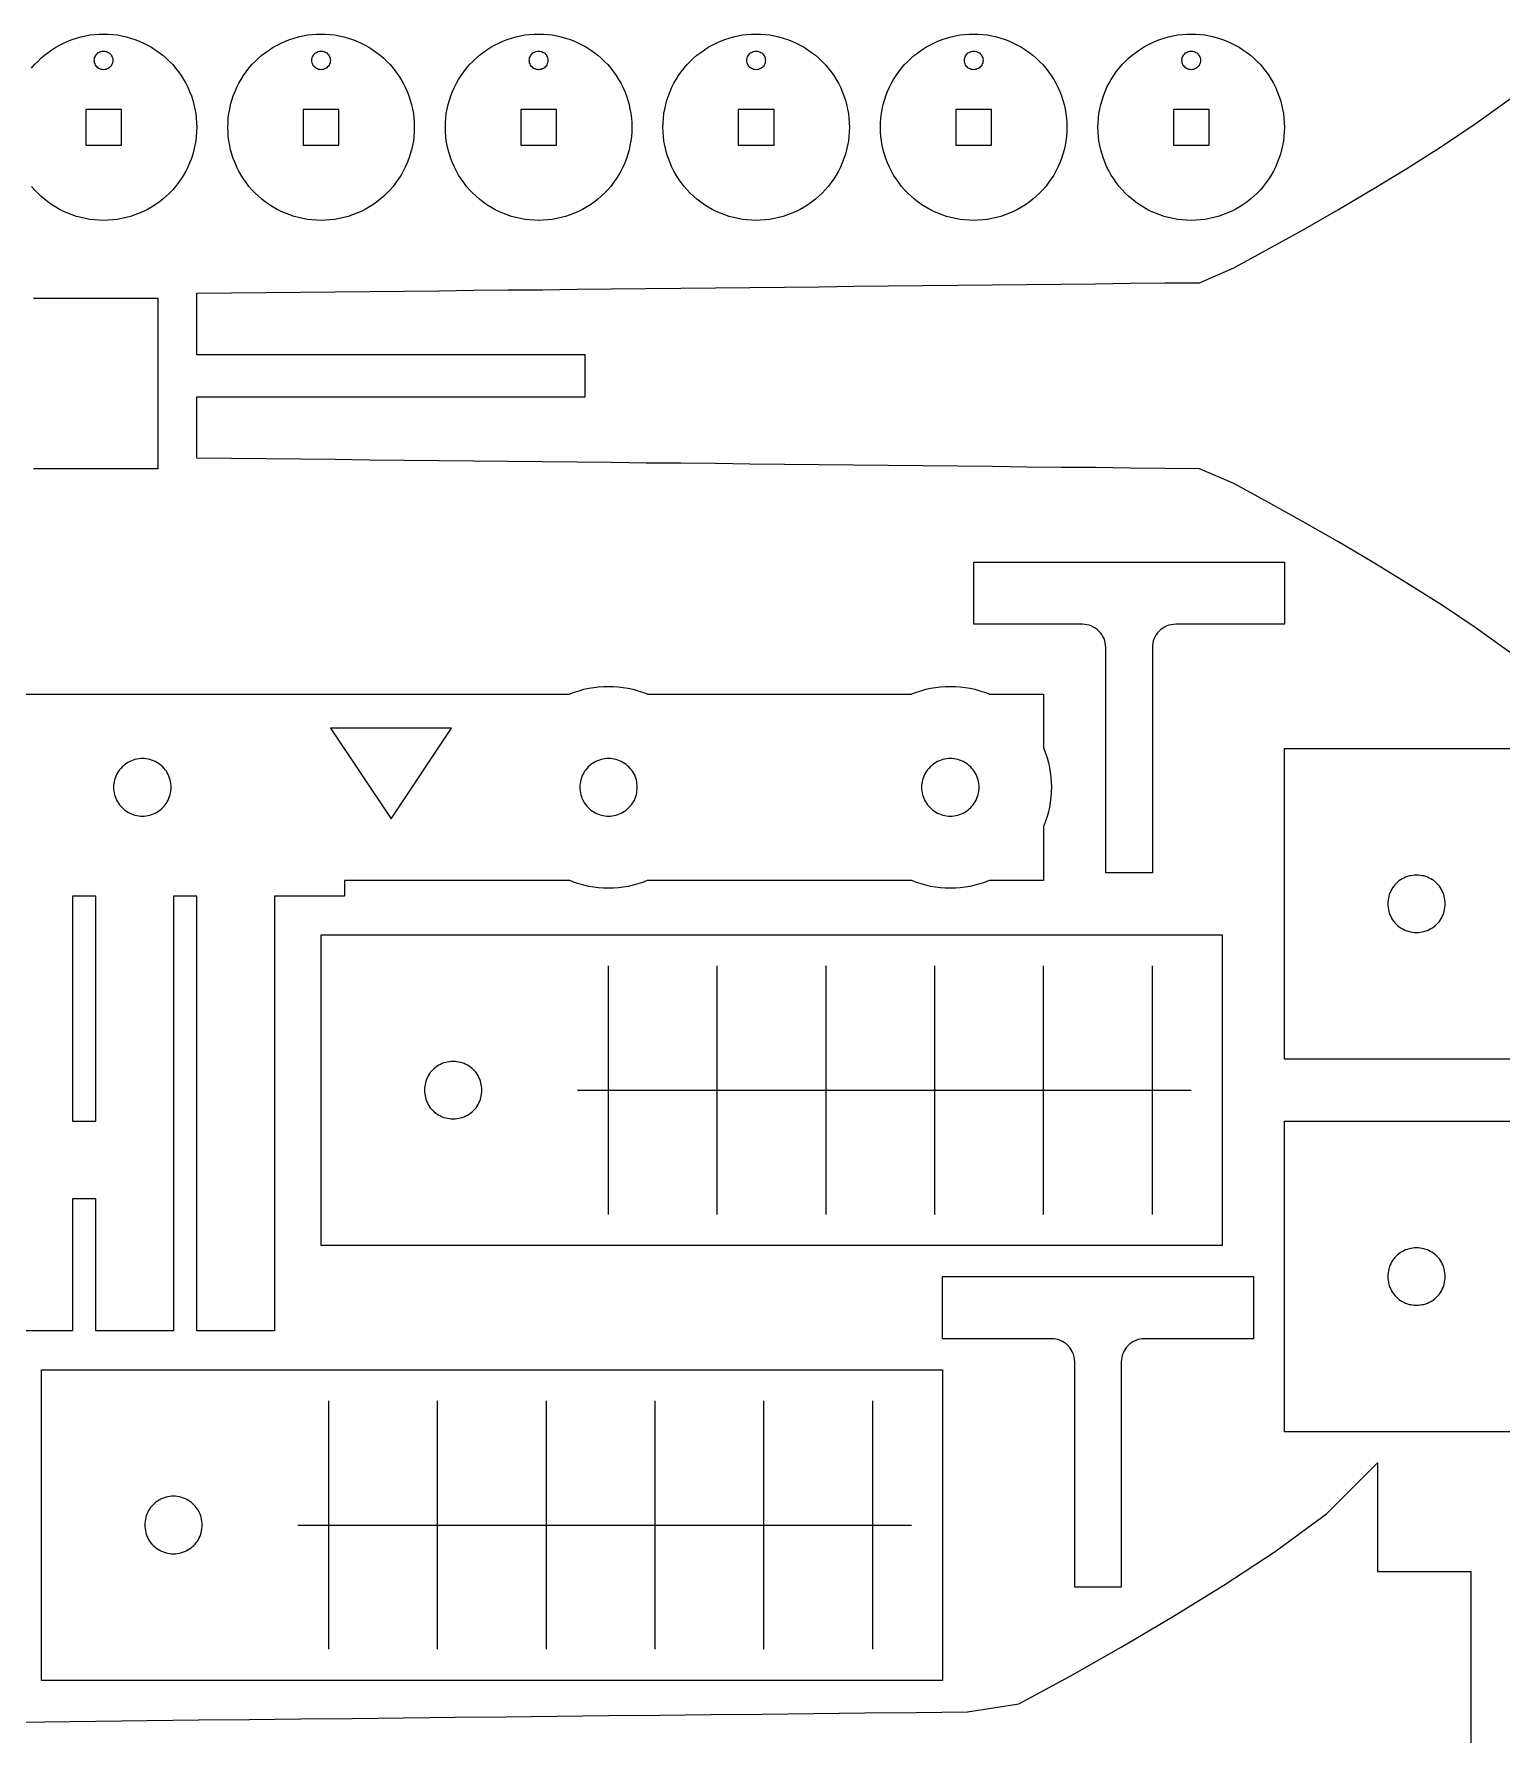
# Model space of a CAD drawing. Header units: millimetres. Extents: x 5 to 513, y 5 to 395.
# Drawn here: x 256.5 to 351, y 285.5 to 395 of the extents above; entities that cross this region are included whole.
import ezdxf

# ---------------------------------------------------------------- set-up
doc = ezdxf.new("R2010")
doc.units = ezdxf.units.MM
doc.layers.add('CUT', color=1, linetype='Continuous')
doc.layers.add('ENGRAVE', color=5, linetype='Continuous')

msp = doc.modelspace()

# ---------------------------------------------------------------- linework, layer by layer
at = {"layer": 'CUT'}
for points in [[(256.36, 392.81), (256.55, 393.03), (256.76, 393.24), (256.97, 393.45), (257.19, 393.64), (257.43, 393.82), (257.67, 393.99), (257.92, 394.15), (258.17, 394.29), (258.43, 394.42), (258.7, 394.54), (258.98, 394.65), (259.26, 394.74), (259.54, 394.82), (259.83, 394.88), (260.12, 394.94), (260.41, 394.97), (260.71, 394.99), (261, 395), (261.29, 394.99), (261.59, 394.97), (261.88, 394.94), (262.17, 394.88), (262.46, 394.82), (262.74, 394.74), (263.02, 394.65), (263.3, 394.54), (263.57, 394.42), (263.83, 394.29), (264.08, 394.15), (264.33, 393.99), (264.57, 393.82), (264.81, 393.64), (265.03, 393.45), (265.24, 393.24), (265.45, 393.03), (265.64, 392.81), (265.82, 392.57), (265.99, 392.33), (266.15, 392.08), (266.29, 391.83), (266.42, 391.57), (266.54, 391.3), (266.65, 391.02), (266.74, 390.74), (266.82, 390.46), (266.88, 390.17), (266.94, 389.88), (266.97, 389.59), (266.99, 389.29), (267, 389), (266.99, 388.71), (266.97, 388.41), (266.94, 388.12), (266.88, 387.83), (266.82, 387.54), (266.74, 387.26), (266.65, 386.98), (266.54, 386.7), (266.42, 386.43), (266.29, 386.17), (266.15, 385.92), (265.99, 385.67), (265.82, 385.43), (265.64, 385.19), (265.45, 384.97), (265.24, 384.76), (265.03, 384.55), (264.81, 384.36), (264.57, 384.18), (264.33, 384.01), (264.08, 383.85), (263.83, 383.71), (263.57, 383.58), (263.3, 383.46), (263.02, 383.35), (262.74, 383.26), (262.46, 383.18), (262.17, 383.12), (261.88, 383.06), (261.59, 383.03), (261.29, 383.01), (261, 383), (260.71, 383.01), (260.41, 383.03), (260.12, 383.06), (259.83, 383.12), (259.54, 383.18), (259.26, 383.26), (258.98, 383.35), (258.7, 383.46), (258.43, 383.58), (258.17, 383.71), (257.92, 383.85), (257.67, 384.01), (257.43, 384.18), (257.19, 384.36), (256.97, 384.55), (256.76, 384.76), (256.55, 384.97), (256.36, 385.19)], [(351.55, 355.16), (349.33, 356.75), (347.1, 358.24), (344.88, 359.65), (342.65, 361.01), (340.43, 362.32), (338.2, 363.6), (335.98, 364.84), (333.75, 366.06), (331.53, 367.01), (329.3, 367.03), (327.08, 367.05), (324.85, 367.08), (322.62, 367.1), (320.4, 367.12), (318.18, 367.15), (315.95, 367.17), (313.73, 367.19), (311.5, 367.22), (309.28, 367.24), (307.05, 367.27), (304.83, 367.29), (302.6, 367.31), (300.38, 367.34), (298.15, 367.36), (295.93, 367.38), (293.7, 367.41), (291.48, 367.43), (289.25, 367.46), (287.03, 367.48), (284.8, 367.5), (282.57, 367.53), (280.35, 367.55), (278.12, 367.57), (275.9, 367.6), (273.68, 367.62), (271.45, 367.65), (269.23, 367.67), (267, 367.69), (267, 371.65), (292, 371.65), (292, 374.35), (267, 374.35), (267, 378.31), (269.23, 378.33), (271.45, 378.35), (273.68, 378.38), (275.9, 378.4), (278.12, 378.43), (280.35, 378.45), (282.57, 378.47), (284.8, 378.5), (287.03, 378.52), (289.25, 378.54), (291.48, 378.57), (293.7, 378.59), (295.93, 378.62), (298.15, 378.64), (300.38, 378.66), (302.6, 378.69), (304.83, 378.71), (307.05, 378.73), (309.28, 378.76), (311.5, 378.78), (313.73, 378.81), (315.95, 378.83), (318.18, 378.85), (320.4, 378.88), (322.62, 378.9), (324.85, 378.92), (327.08, 378.95), (329.3, 378.97), (331.53, 378.99), (333.75, 379.94), (335.98, 381.16), (338.2, 382.4), (340.43, 383.68), (342.65, 384.99), (344.88, 386.35), (347.1, 387.76), (349.33, 389.25), (351.55, 390.84)], [(256.5, 378), (264.5, 378), (264.5, 367), (256.5, 367)], [(247.7, 352.5), (291, 352.5), (291.01, 352.51), (291.31, 352.62), (291.61, 352.72), (291.92, 352.81), (292.23, 352.88), (292.55, 352.93), (292.86, 352.97), (293.18, 352.99), (293.5, 353), (293.82, 352.99), (294.14, 352.97), (294.45, 352.93), (294.77, 352.88), (295.08, 352.81), (295.39, 352.72), (295.69, 352.62), (295.99, 352.51), (296, 352.5), (313, 352.5), (313.01, 352.51), (313.31, 352.62), (313.61, 352.72), (313.92, 352.81), (314.23, 352.88), (314.55, 352.93), (314.86, 352.97), (315.18, 352.99), (315.5, 353), (315.82, 352.99), (316.14, 352.97), (316.45, 352.93), (316.77, 352.88), (317.08, 352.81), (317.39, 352.72), (317.69, 352.62), (317.99, 352.51), (318, 352.5), (321.5, 352.5), (321.5, 349), (321.51, 348.99), (321.62, 348.69), (321.72, 348.39), (321.81, 348.08), (321.88, 347.77), (321.93, 347.45), (321.97, 347.14), (321.99, 346.82), (322, 346.5), (321.99, 346.18), (321.97, 345.86), (321.93, 345.55), (321.88, 345.23), (321.81, 344.92), (321.72, 344.61), (321.62, 344.31), (321.51, 344.01), (321.5, 344), (321.5, 340.5), (318, 340.5), (317.99, 340.49), (317.69, 340.38), (317.39, 340.28), (317.08, 340.19), (316.77, 340.12), (316.45, 340.07), (316.14, 340.03), (315.82, 340.01), (315.5, 340), (315.18, 340.01), (314.86, 340.03), (314.55, 340.07), (314.23, 340.12), (313.92, 340.19), (313.61, 340.28), (313.31, 340.38), (313.01, 340.49), (313, 340.5), (296, 340.5), (295.99, 340.49), (295.69, 340.38), (295.39, 340.28), (295.08, 340.19), (294.77, 340.12), (294.45, 340.07), (294.14, 340.03), (293.82, 340.01), (293.5, 340), (293.18, 340.01), (292.86, 340.03), (292.55, 340.07), (292.23, 340.12), (291.92, 340.19), (291.61, 340.28), (291.31, 340.38), (291.01, 340.49), (291, 340.5), (276.5, 340.5), (276.5, 339.5), (272, 339.5), (272, 311.5), (267, 311.5), (267, 339.5), (265.5, 339.5), (265.5, 311.5), (260.5, 311.5), (260.5, 320), (259, 320), (259, 311.5), (255.5, 311.5)], [(253.9, 286.31), (257.2, 286.34), (260.5, 286.38), (263.8, 286.41), (267.1, 286.45), (270.4, 286.48), (273.7, 286.52), (277, 286.55), (280.3, 286.59), (283.6, 286.62), (286.9, 286.66), (290.2, 286.69), (293.5, 286.73), (296.8, 286.76), (300.1, 286.8), (303.4, 286.83), (306.7, 286.87), (310, 286.9), (313.3, 286.94), (316.6, 286.97), (319.9, 287.48), (323.2, 289.28), (326.5, 291.14), (329.8, 293.08), (333.1, 295.12), (336.4, 297.3), (339.7, 299.73), (343, 303), (343, 296), (349, 296), (349, 282.35)]]:
    msp.add_lwpolyline(points, dxfattribs=at)
for points in [[(280.99, 388.71), (280.97, 388.41), (280.94, 388.12), (280.88, 387.83), (280.82, 387.54), (280.74, 387.26), (280.65, 386.98), (280.54, 386.7), (280.42, 386.43), (280.29, 386.17), (280.15, 385.92), (279.99, 385.67), (279.82, 385.43), (279.64, 385.19), (279.45, 384.97), (279.24, 384.76), (279.03, 384.55), (278.81, 384.36), (278.57, 384.18), (278.33, 384.01), (278.08, 383.85), (277.83, 383.71), (277.57, 383.58), (277.3, 383.46), (277.02, 383.35), (276.74, 383.26), (276.46, 383.18), (276.17, 383.12), (275.88, 383.06), (275.59, 383.03), (275.29, 383.01), (275, 383), (274.71, 383.01), (274.41, 383.03), (274.12, 383.06), (273.83, 383.12), (273.54, 383.18), (273.26, 383.26), (272.98, 383.35), (272.7, 383.46), (272.43, 383.58), (272.17, 383.71), (271.92, 383.85), (271.67, 384.01), (271.43, 384.18), (271.19, 384.36), (270.97, 384.55), (270.76, 384.76), (270.55, 384.97), (270.36, 385.19), (270.18, 385.43), (270.01, 385.67), (269.85, 385.92), (269.71, 386.17), (269.58, 386.43), (269.46, 386.7), (269.35, 386.98), (269.26, 387.26), (269.18, 387.54), (269.12, 387.83), (269.06, 388.12), (269.03, 388.41), (269.01, 388.71), (269, 389), (269.01, 389.29), (269.03, 389.59), (269.06, 389.88), (269.12, 390.17), (269.18, 390.46), (269.26, 390.74), (269.35, 391.02), (269.46, 391.3), (269.58, 391.57), (269.71, 391.83), (269.85, 392.08), (270.01, 392.33), (270.18, 392.57), (270.36, 392.81), (270.55, 393.03), (270.76, 393.24), (270.97, 393.45), (271.19, 393.64), (271.43, 393.82), (271.67, 393.99), (271.92, 394.15), (272.17, 394.29), (272.43, 394.42), (272.7, 394.54), (272.98, 394.65), (273.26, 394.74), (273.54, 394.82), (273.83, 394.88), (274.12, 394.94), (274.41, 394.97), (274.71, 394.99), (275, 395), (275.29, 394.99), (275.59, 394.97), (275.88, 394.94), (276.17, 394.88), (276.46, 394.82), (276.74, 394.74), (277.02, 394.65), (277.3, 394.54), (277.57, 394.42), (277.83, 394.29), (278.08, 394.15), (278.33, 393.99), (278.57, 393.82), (278.81, 393.64), (279.03, 393.45), (279.24, 393.24), (279.45, 393.03), (279.64, 392.81), (279.82, 392.57), (279.99, 392.33), (280.15, 392.08), (280.29, 391.83), (280.42, 391.57), (280.54, 391.3), (280.65, 391.02), (280.74, 390.74), (280.82, 390.46), (280.88, 390.17), (280.94, 389.88), (280.97, 389.59), (280.99, 389.29), (281, 389)], [(294.99, 388.71), (294.97, 388.41), (294.94, 388.12), (294.88, 387.83), (294.82, 387.54), (294.74, 387.26), (294.65, 386.98), (294.54, 386.7), (294.42, 386.43), (294.29, 386.17), (294.15, 385.92), (293.99, 385.67), (293.82, 385.43), (293.64, 385.19), (293.45, 384.97), (293.24, 384.76), (293.03, 384.55), (292.81, 384.36), (292.57, 384.18), (292.33, 384.01), (292.08, 383.85), (291.83, 383.71), (291.57, 383.58), (291.3, 383.46), (291.02, 383.35), (290.74, 383.26), (290.46, 383.18), (290.17, 383.12), (289.88, 383.06), (289.59, 383.03), (289.29, 383.01), (289, 383), (288.71, 383.01), (288.41, 383.03), (288.12, 383.06), (287.83, 383.12), (287.54, 383.18), (287.26, 383.26), (286.98, 383.35), (286.7, 383.46), (286.43, 383.58), (286.17, 383.71), (285.92, 383.85), (285.67, 384.01), (285.43, 384.18), (285.19, 384.36), (284.97, 384.55), (284.76, 384.76), (284.55, 384.97), (284.36, 385.19), (284.18, 385.43), (284.01, 385.67), (283.85, 385.92), (283.71, 386.17), (283.58, 386.43), (283.46, 386.7), (283.35, 386.98), (283.26, 387.26), (283.18, 387.54), (283.12, 387.83), (283.06, 388.12), (283.03, 388.41), (283.01, 388.71), (283, 389), (283.01, 389.29), (283.03, 389.59), (283.06, 389.88), (283.12, 390.17), (283.18, 390.46), (283.26, 390.74), (283.35, 391.02), (283.46, 391.3), (283.58, 391.57), (283.71, 391.83), (283.85, 392.08), (284.01, 392.33), (284.18, 392.57), (284.36, 392.81), (284.55, 393.03), (284.76, 393.24), (284.97, 393.45), (285.19, 393.64), (285.43, 393.82), (285.67, 393.99), (285.92, 394.15), (286.17, 394.29), (286.43, 394.42), (286.7, 394.54), (286.98, 394.65), (287.26, 394.74), (287.54, 394.82), (287.83, 394.88), (288.12, 394.94), (288.41, 394.97), (288.71, 394.99), (289, 395), (289.29, 394.99), (289.59, 394.97), (289.88, 394.94), (290.17, 394.88), (290.46, 394.82), (290.74, 394.74), (291.02, 394.65), (291.3, 394.54), (291.57, 394.42), (291.83, 394.29), (292.08, 394.15), (292.33, 393.99), (292.57, 393.82), (292.81, 393.64), (293.03, 393.45), (293.24, 393.24), (293.45, 393.03), (293.64, 392.81), (293.82, 392.57), (293.99, 392.33), (294.15, 392.08), (294.29, 391.83), (294.42, 391.57), (294.54, 391.3), (294.65, 391.02), (294.74, 390.74), (294.82, 390.46), (294.88, 390.17), (294.94, 389.88), (294.97, 389.59), (294.99, 389.29), (295, 389)], [(308.99, 388.71), (308.97, 388.41), (308.94, 388.12), (308.88, 387.83), (308.82, 387.54), (308.74, 387.26), (308.65, 386.98), (308.54, 386.7), (308.42, 386.43), (308.29, 386.17), (308.15, 385.92), (307.99, 385.67), (307.82, 385.43), (307.64, 385.19), (307.45, 384.97), (307.24, 384.76), (307.03, 384.55), (306.81, 384.36), (306.57, 384.18), (306.33, 384.01), (306.08, 383.85), (305.83, 383.71), (305.57, 383.58), (305.3, 383.46), (305.02, 383.35), (304.74, 383.26), (304.46, 383.18), (304.17, 383.12), (303.88, 383.06), (303.59, 383.03), (303.29, 383.01), (303, 383), (302.71, 383.01), (302.41, 383.03), (302.12, 383.06), (301.83, 383.12), (301.54, 383.18), (301.26, 383.26), (300.98, 383.35), (300.7, 383.46), (300.43, 383.58), (300.17, 383.71), (299.92, 383.85), (299.67, 384.01), (299.43, 384.18), (299.19, 384.36), (298.97, 384.55), (298.76, 384.76), (298.55, 384.97), (298.36, 385.19), (298.18, 385.43), (298.01, 385.67), (297.85, 385.92), (297.71, 386.17), (297.58, 386.43), (297.46, 386.7), (297.35, 386.98), (297.26, 387.26), (297.18, 387.54), (297.12, 387.83), (297.06, 388.12), (297.03, 388.41), (297.01, 388.71), (297, 389), (297.01, 389.29), (297.03, 389.59), (297.06, 389.88), (297.12, 390.17), (297.18, 390.46), (297.26, 390.74), (297.35, 391.02), (297.46, 391.3), (297.58, 391.57), (297.71, 391.83), (297.85, 392.08), (298.01, 392.33), (298.18, 392.57), (298.36, 392.81), (298.55, 393.03), (298.76, 393.24), (298.97, 393.45), (299.19, 393.64), (299.43, 393.82), (299.67, 393.99), (299.92, 394.15), (300.17, 394.29), (300.43, 394.42), (300.7, 394.54), (300.98, 394.65), (301.26, 394.74), (301.54, 394.82), (301.83, 394.88), (302.12, 394.94), (302.41, 394.97), (302.71, 394.99), (303, 395), (303.29, 394.99), (303.59, 394.97), (303.88, 394.94), (304.17, 394.88), (304.46, 394.82), (304.74, 394.74), (305.02, 394.65), (305.3, 394.54), (305.57, 394.42), (305.83, 394.29), (306.08, 394.15), (306.33, 393.99), (306.57, 393.82), (306.81, 393.64), (307.03, 393.45), (307.24, 393.24), (307.45, 393.03), (307.64, 392.81), (307.82, 392.57), (307.99, 392.33), (308.15, 392.08), (308.29, 391.83), (308.42, 391.57), (308.54, 391.3), (308.65, 391.02), (308.74, 390.74), (308.82, 390.46), (308.88, 390.17), (308.94, 389.88), (308.97, 389.59), (308.99, 389.29), (309, 389)], [(322.99, 388.71), (322.97, 388.41), (322.94, 388.12), (322.88, 387.83), (322.82, 387.54), (322.74, 387.26), (322.65, 386.98), (322.54, 386.7), (322.42, 386.43), (322.29, 386.17), (322.15, 385.92), (321.99, 385.67), (321.82, 385.43), (321.64, 385.19), (321.45, 384.97), (321.24, 384.76), (321.03, 384.55), (320.81, 384.36), (320.57, 384.18), (320.33, 384.01), (320.08, 383.85), (319.83, 383.71), (319.57, 383.58), (319.3, 383.46), (319.02, 383.35), (318.74, 383.26), (318.46, 383.18), (318.17, 383.12), (317.88, 383.06), (317.59, 383.03), (317.29, 383.01), (317, 383), (316.71, 383.01), (316.41, 383.03), (316.12, 383.06), (315.83, 383.12), (315.54, 383.18), (315.26, 383.26), (314.98, 383.35), (314.7, 383.46), (314.43, 383.58), (314.17, 383.71), (313.92, 383.85), (313.67, 384.01), (313.43, 384.18), (313.19, 384.36), (312.97, 384.55), (312.76, 384.76), (312.55, 384.97), (312.36, 385.19), (312.18, 385.43), (312.01, 385.67), (311.85, 385.92), (311.71, 386.17), (311.58, 386.43), (311.46, 386.7), (311.35, 386.98), (311.26, 387.26), (311.18, 387.54), (311.12, 387.83), (311.06, 388.12), (311.03, 388.41), (311.01, 388.71), (311, 389), (311.01, 389.29), (311.03, 389.59), (311.06, 389.88), (311.12, 390.17), (311.18, 390.46), (311.26, 390.74), (311.35, 391.02), (311.46, 391.3), (311.58, 391.57), (311.71, 391.83), (311.85, 392.08), (312.01, 392.33), (312.18, 392.57), (312.36, 392.81), (312.55, 393.03), (312.76, 393.24), (312.97, 393.45), (313.19, 393.64), (313.43, 393.82), (313.67, 393.99), (313.92, 394.15), (314.17, 394.29), (314.43, 394.42), (314.7, 394.54), (314.98, 394.65), (315.26, 394.74), (315.54, 394.82), (315.83, 394.88), (316.12, 394.94), (316.41, 394.97), (316.71, 394.99), (317, 395), (317.29, 394.99), (317.59, 394.97), (317.88, 394.94), (318.17, 394.88), (318.46, 394.82), (318.74, 394.74), (319.02, 394.65), (319.3, 394.54), (319.57, 394.42), (319.83, 394.29), (320.08, 394.15), (320.33, 393.99), (320.57, 393.82), (320.81, 393.64), (321.03, 393.45), (321.24, 393.24), (321.45, 393.03), (321.64, 392.81), (321.82, 392.57), (321.99, 392.33), (322.15, 392.08), (322.29, 391.83), (322.42, 391.57), (322.54, 391.3), (322.65, 391.02), (322.74, 390.74), (322.82, 390.46), (322.88, 390.17), (322.94, 389.88), (322.97, 389.59), (322.99, 389.29), (323, 389)], [(336.99, 388.71), (336.97, 388.41), (336.94, 388.12), (336.88, 387.83), (336.82, 387.54), (336.74, 387.26), (336.65, 386.98), (336.54, 386.7), (336.42, 386.43), (336.29, 386.17), (336.15, 385.92), (335.99, 385.67), (335.82, 385.43), (335.64, 385.19), (335.45, 384.97), (335.24, 384.76), (335.03, 384.55), (334.81, 384.36), (334.57, 384.18), (334.33, 384.01), (334.08, 383.85), (333.83, 383.71), (333.57, 383.58), (333.3, 383.46), (333.02, 383.35), (332.74, 383.26), (332.46, 383.18), (332.17, 383.12), (331.88, 383.06), (331.59, 383.03), (331.29, 383.01), (331, 383), (330.71, 383.01), (330.41, 383.03), (330.12, 383.06), (329.83, 383.12), (329.54, 383.18), (329.26, 383.26), (328.98, 383.35), (328.7, 383.46), (328.43, 383.58), (328.17, 383.71), (327.92, 383.85), (327.67, 384.01), (327.43, 384.18), (327.19, 384.36), (326.97, 384.55), (326.76, 384.76), (326.55, 384.97), (326.36, 385.19), (326.18, 385.43), (326.01, 385.67), (325.85, 385.92), (325.71, 386.17), (325.58, 386.43), (325.46, 386.7), (325.35, 386.98), (325.26, 387.26), (325.18, 387.54), (325.12, 387.83), (325.06, 388.12), (325.03, 388.41), (325.01, 388.71), (325, 389), (325.01, 389.29), (325.03, 389.59), (325.06, 389.88), (325.12, 390.17), (325.18, 390.46), (325.26, 390.74), (325.35, 391.02), (325.46, 391.3), (325.58, 391.57), (325.71, 391.83), (325.85, 392.08), (326.01, 392.33), (326.18, 392.57), (326.36, 392.81), (326.55, 393.03), (326.76, 393.24), (326.97, 393.45), (327.19, 393.64), (327.43, 393.82), (327.67, 393.99), (327.92, 394.15), (328.17, 394.29), (328.43, 394.42), (328.7, 394.54), (328.98, 394.65), (329.26, 394.74), (329.54, 394.82), (329.83, 394.88), (330.12, 394.94), (330.41, 394.97), (330.71, 394.99), (331, 395), (331.29, 394.99), (331.59, 394.97), (331.88, 394.94), (332.17, 394.88), (332.46, 394.82), (332.74, 394.74), (333.02, 394.65), (333.3, 394.54), (333.57, 394.42), (333.83, 394.29), (334.08, 394.15), (334.33, 393.99), (334.57, 393.82), (334.81, 393.64), (335.03, 393.45), (335.24, 393.24), (335.45, 393.03), (335.64, 392.81), (335.82, 392.57), (335.99, 392.33), (336.15, 392.08), (336.29, 391.83), (336.42, 391.57), (336.54, 391.3), (336.65, 391.02), (336.74, 390.74), (336.82, 390.46), (336.88, 390.17), (336.94, 389.88), (336.97, 389.59), (336.99, 389.29), (337, 389)], [(262.15, 390.15), (259.85, 390.15), (259.85, 387.85), (262.15, 387.85)], [(276.15, 390.15), (273.85, 390.15), (273.85, 387.85), (276.15, 387.85)], [(290.15, 390.15), (287.85, 390.15), (287.85, 387.85), (290.15, 387.85)], [(304.15, 390.15), (301.85, 390.15), (301.85, 387.85), (304.15, 387.85)], [(318.15, 390.15), (315.85, 390.15), (315.85, 387.85), (318.15, 387.85)], [(332.15, 390.15), (329.85, 390.15), (329.85, 387.85), (332.15, 387.85)], [(317, 357), (317, 357.04), (317, 360.96), (317, 361), (317.04, 361), (336.96, 361), (337, 361), (337, 360.96), (337, 357.04), (337, 357), (336.96, 357), (330, 357), (329.85, 356.99), (329.71, 356.97), (329.56, 356.94), (329.43, 356.89), (329.29, 356.82), (329.17, 356.75), (329.05, 356.66), (328.94, 356.56), (328.84, 356.45), (328.75, 356.33), (328.68, 356.21), (328.61, 356.07), (328.56, 355.94), (328.53, 355.79), (328.51, 355.65), (328.5, 355.5), (328.5, 341.04), (328.5, 341), (328.46, 341), (325.54, 341), (325.5, 341), (325.5, 341.04), (325.5, 355.5), (325.49, 355.65), (325.47, 355.79), (325.44, 355.94), (325.39, 356.07), (325.32, 356.21), (325.25, 356.33), (325.16, 356.45), (325.06, 356.56), (324.95, 356.66), (324.83, 356.75), (324.71, 356.82), (324.57, 356.89), (324.44, 356.94), (324.29, 356.97), (324.15, 356.99), (324, 357), (317.04, 357)], [(275.61, 350.3), (279.5, 344.47), (283.39, 350.3)], [(265.16, 347.32), (265.1, 347.43), (265.04, 347.53), (264.97, 347.63), (264.89, 347.72), (264.81, 347.81), (264.72, 347.89), (264.63, 347.97), (264.53, 348.04), (264.42, 348.1), (264.32, 348.16), (264.21, 348.21), (264.09, 348.25), (263.98, 348.29), (263.86, 348.31), (263.74, 348.33), (263.62, 348.35), (263.5, 348.35), (263.38, 348.35), (263.26, 348.33), (263.14, 348.31), (263.02, 348.29), (262.91, 348.25), (262.79, 348.21), (262.68, 348.16), (262.57, 348.1), (262.47, 348.04), (262.37, 347.97), (262.28, 347.89), (262.19, 347.81), (262.11, 347.72), (262.03, 347.63), (261.96, 347.53), (261.9, 347.43), (261.84, 347.32), (261.79, 347.21), (261.75, 347.09), (261.71, 346.98), (261.69, 346.86), (261.67, 346.74), (261.65, 346.62), (261.65, 346.5), (261.65, 346.38), (261.67, 346.26), (261.69, 346.14), (261.71, 346.02), (261.75, 345.91), (261.79, 345.79), (261.84, 345.68), (261.9, 345.57), (261.96, 345.47), (262.03, 345.37), (262.11, 345.28), (262.19, 345.19), (262.28, 345.11), (262.37, 345.03), (262.47, 344.96), (262.57, 344.9), (262.68, 344.84), (262.79, 344.79), (262.91, 344.75), (263.02, 344.71), (263.14, 344.69), (263.26, 344.67), (263.38, 344.65), (263.5, 344.65), (263.62, 344.65), (263.74, 344.67), (263.86, 344.69), (263.98, 344.71), (264.09, 344.75), (264.21, 344.79), (264.32, 344.84), (264.42, 344.9), (264.53, 344.96), (264.63, 345.03), (264.72, 345.11), (264.81, 345.19), (264.89, 345.28), (264.97, 345.37), (265.04, 345.47), (265.1, 345.57), (265.16, 345.68), (265.21, 345.79), (265.25, 345.91), (265.29, 346.02), (265.31, 346.14), (265.33, 346.26), (265.35, 346.38), (265.35, 346.5), (265.35, 346.62), (265.33, 346.74), (265.31, 346.86), (265.29, 346.98), (265.25, 347.09), (265.21, 347.21)], [(294.89, 347.72), (294.81, 347.81), (294.72, 347.89), (294.63, 347.97), (294.53, 348.04), (294.43, 348.1), (294.32, 348.16), (294.21, 348.21), (294.09, 348.25), (293.98, 348.29), (293.86, 348.31), (293.74, 348.33), (293.62, 348.35), (293.5, 348.35), (293.38, 348.35), (293.26, 348.33), (293.14, 348.31), (293.02, 348.29), (292.91, 348.25), (292.79, 348.21), (292.68, 348.16), (292.57, 348.1), (292.47, 348.04), (292.37, 347.97), (292.28, 347.89), (292.19, 347.81), (292.11, 347.72), (292.03, 347.63), (291.96, 347.53), (291.9, 347.43), (291.84, 347.32), (291.79, 347.21), (291.75, 347.09), (291.71, 346.98), (291.69, 346.86), (291.67, 346.74), (291.65, 346.62), (291.65, 346.5), (291.65, 346.38), (291.67, 346.26), (291.69, 346.14), (291.71, 346.02), (291.75, 345.91), (291.79, 345.79), (291.84, 345.68), (291.9, 345.57), (291.96, 345.47), (292.03, 345.37), (292.11, 345.28), (292.19, 345.19), (292.28, 345.11), (292.37, 345.03), (292.47, 344.96), (292.57, 344.9), (292.68, 344.84), (292.79, 344.79), (292.91, 344.75), (293.02, 344.71), (293.14, 344.69), (293.26, 344.67), (293.38, 344.65), (293.5, 344.65), (293.62, 344.65), (293.74, 344.67), (293.86, 344.69), (293.98, 344.71), (294.09, 344.75), (294.21, 344.79), (294.32, 344.84), (294.43, 344.9), (294.53, 344.96), (294.63, 345.03), (294.72, 345.11), (294.81, 345.19), (294.89, 345.28), (294.97, 345.37), (295.04, 345.47), (295.1, 345.57), (295.16, 345.68), (295.21, 345.79), (295.25, 345.91), (295.29, 346.02), (295.31, 346.14), (295.33, 346.26), (295.35, 346.38), (295.35, 346.5), (295.35, 346.62), (295.33, 346.74), (295.31, 346.86), (295.29, 346.98), (295.25, 347.09), (295.21, 347.21), (295.16, 347.32), (295.1, 347.43), (295.04, 347.53), (294.97, 347.63)], [(316.97, 347.63), (316.89, 347.72), (316.81, 347.81), (316.72, 347.89), (316.63, 347.97), (316.53, 348.04), (316.43, 348.1), (316.32, 348.16), (316.21, 348.21), (316.09, 348.25), (315.98, 348.29), (315.86, 348.31), (315.74, 348.33), (315.62, 348.35), (315.5, 348.35), (315.38, 348.35), (315.26, 348.33), (315.14, 348.31), (315.02, 348.29), (314.91, 348.25), (314.79, 348.21), (314.68, 348.16), (314.57, 348.1), (314.47, 348.04), (314.37, 347.97), (314.28, 347.89), (314.19, 347.81), (314.11, 347.72), (314.03, 347.63), (313.96, 347.53), (313.9, 347.43), (313.84, 347.32), (313.79, 347.21), (313.75, 347.09), (313.71, 346.98), (313.69, 346.86), (313.67, 346.74), (313.65, 346.62), (313.65, 346.5), (313.65, 346.38), (313.67, 346.26), (313.69, 346.14), (313.71, 346.02), (313.75, 345.91), (313.79, 345.79), (313.84, 345.68), (313.9, 345.57), (313.96, 345.47), (314.03, 345.37), (314.11, 345.28), (314.19, 345.19), (314.28, 345.11), (314.37, 345.03), (314.47, 344.96), (314.57, 344.9), (314.68, 344.84), (314.79, 344.79), (314.91, 344.75), (315.02, 344.71), (315.14, 344.69), (315.26, 344.67), (315.38, 344.65), (315.5, 344.65), (315.62, 344.65), (315.74, 344.67), (315.86, 344.69), (315.98, 344.71), (316.09, 344.75), (316.21, 344.79), (316.32, 344.84), (316.43, 344.9), (316.53, 344.96), (316.63, 345.03), (316.72, 345.11), (316.81, 345.19), (316.89, 345.28), (316.97, 345.37), (317.04, 345.47), (317.1, 345.57), (317.16, 345.68), (317.21, 345.79), (317.25, 345.91), (317.29, 346.02), (317.31, 346.14), (317.33, 346.26), (317.35, 346.38), (317.35, 346.5), (317.35, 346.62), (317.33, 346.74), (317.31, 346.86), (317.29, 346.98), (317.25, 347.09), (317.21, 347.21), (317.16, 347.32), (317.1, 347.43), (317.04, 347.53)], [(337, 329), (337, 349), (395, 349), (395, 329)], [(347.35, 339.12), (347.33, 339.24), (347.31, 339.36), (347.29, 339.48), (347.25, 339.59), (347.21, 339.71), (347.16, 339.82), (347.1, 339.93), (347.04, 340.03), (346.97, 340.13), (346.89, 340.22), (346.81, 340.31), (346.72, 340.39), (346.63, 340.47), (346.53, 340.54), (346.43, 340.6), (346.32, 340.66), (346.21, 340.71), (346.09, 340.75), (345.98, 340.79), (345.86, 340.81), (345.74, 340.83), (345.62, 340.85), (345.5, 340.85), (345.38, 340.85), (345.26, 340.83), (345.14, 340.81), (345.02, 340.79), (344.91, 340.75), (344.79, 340.71), (344.68, 340.66), (344.57, 340.6), (344.47, 340.54), (344.37, 340.47), (344.28, 340.39), (344.19, 340.31), (344.11, 340.22), (344.03, 340.13), (343.96, 340.03), (343.9, 339.93), (343.84, 339.82), (343.79, 339.71), (343.75, 339.59), (343.71, 339.48), (343.69, 339.36), (343.67, 339.24), (343.65, 339.12), (343.65, 339), (343.65, 338.88), (343.67, 338.76), (343.69, 338.64), (343.71, 338.52), (343.75, 338.41), (343.79, 338.29), (343.84, 338.18), (343.9, 338.07), (343.96, 337.97), (344.03, 337.87), (344.11, 337.78), (344.19, 337.69), (344.28, 337.61), (344.37, 337.53), (344.47, 337.46), (344.57, 337.4), (344.68, 337.34), (344.79, 337.29), (344.91, 337.25), (345.02, 337.21), (345.14, 337.19), (345.26, 337.17), (345.38, 337.15), (345.5, 337.15), (345.62, 337.15), (345.74, 337.17), (345.86, 337.19), (345.98, 337.21), (346.09, 337.25), (346.21, 337.29), (346.32, 337.34), (346.43, 337.4), (346.53, 337.46), (346.63, 337.53), (346.72, 337.61), (346.81, 337.69), (346.89, 337.78), (346.97, 337.87), (347.04, 337.97), (347.1, 338.07), (347.16, 338.18), (347.21, 338.29), (347.25, 338.41), (347.29, 338.52), (347.31, 338.64), (347.33, 338.76), (347.35, 338.88), (347.35, 339)], [(259, 325), (260.5, 325), (260.5, 339.5), (259, 339.5)], [(275, 317), (275, 337), (333, 337), (333, 317)], [(285.35, 327.12), (285.33, 327.24), (285.31, 327.36), (285.29, 327.48), (285.25, 327.59), (285.21, 327.71), (285.16, 327.82), (285.1, 327.93), (285.04, 328.03), (284.97, 328.13), (284.89, 328.22), (284.81, 328.31), (284.72, 328.39), (284.63, 328.47), (284.53, 328.54), (284.43, 328.6), (284.32, 328.66), (284.21, 328.71), (284.09, 328.75), (283.98, 328.79), (283.86, 328.81), (283.74, 328.83), (283.62, 328.85), (283.5, 328.85), (283.38, 328.85), (283.26, 328.83), (283.14, 328.81), (283.02, 328.79), (282.91, 328.75), (282.79, 328.71), (282.68, 328.66), (282.57, 328.6), (282.47, 328.54), (282.37, 328.47), (282.28, 328.39), (282.19, 328.31), (282.11, 328.22), (282.03, 328.13), (281.96, 328.03), (281.9, 327.93), (281.84, 327.82), (281.79, 327.71), (281.75, 327.59), (281.71, 327.48), (281.69, 327.36), (281.67, 327.24), (281.65, 327.12), (281.65, 327), (281.65, 326.88), (281.67, 326.76), (281.69, 326.64), (281.71, 326.52), (281.75, 326.41), (281.79, 326.29), (281.84, 326.18), (281.9, 326.07), (281.96, 325.97), (282.03, 325.87), (282.11, 325.78), (282.19, 325.69), (282.28, 325.61), (282.37, 325.53), (282.47, 325.46), (282.57, 325.4), (282.68, 325.34), (282.79, 325.29), (282.91, 325.25), (283.02, 325.21), (283.14, 325.19), (283.26, 325.17), (283.38, 325.15), (283.5, 325.15), (283.62, 325.15), (283.74, 325.17), (283.86, 325.19), (283.98, 325.21), (284.09, 325.25), (284.21, 325.29), (284.32, 325.34), (284.43, 325.4), (284.53, 325.46), (284.63, 325.53), (284.72, 325.61), (284.81, 325.69), (284.89, 325.78), (284.97, 325.87), (285.04, 325.97), (285.1, 326.07), (285.16, 326.18), (285.21, 326.29), (285.25, 326.41), (285.29, 326.52), (285.31, 326.64), (285.33, 326.76), (285.35, 326.88), (285.35, 327)], [(337, 305), (337, 325), (395, 325), (395, 305)], [(347.35, 315.12), (347.33, 315.24), (347.31, 315.36), (347.29, 315.48), (347.25, 315.59), (347.21, 315.71), (347.16, 315.82), (347.1, 315.93), (347.04, 316.03), (346.97, 316.13), (346.89, 316.22), (346.81, 316.31), (346.72, 316.39), (346.63, 316.47), (346.53, 316.54), (346.43, 316.6), (346.32, 316.66), (346.21, 316.71), (346.09, 316.75), (345.98, 316.79), (345.86, 316.81), (345.74, 316.83), (345.62, 316.85), (345.5, 316.85), (345.38, 316.85), (345.26, 316.83), (345.14, 316.81), (345.02, 316.79), (344.91, 316.75), (344.79, 316.71), (344.68, 316.66), (344.57, 316.6), (344.47, 316.54), (344.37, 316.47), (344.28, 316.39), (344.19, 316.31), (344.11, 316.22), (344.03, 316.13), (343.96, 316.03), (343.9, 315.93), (343.84, 315.82), (343.79, 315.71), (343.75, 315.59), (343.71, 315.48), (343.69, 315.36), (343.67, 315.24), (343.65, 315.12), (343.65, 315), (343.65, 314.88), (343.67, 314.76), (343.69, 314.64), (343.71, 314.52), (343.75, 314.41), (343.79, 314.29), (343.84, 314.18), (343.9, 314.07), (343.96, 313.97), (344.03, 313.87), (344.11, 313.78), (344.19, 313.69), (344.28, 313.61), (344.37, 313.53), (344.47, 313.46), (344.57, 313.4), (344.68, 313.34), (344.79, 313.29), (344.91, 313.25), (345.02, 313.21), (345.14, 313.19), (345.26, 313.17), (345.38, 313.15), (345.5, 313.15), (345.62, 313.15), (345.74, 313.17), (345.86, 313.19), (345.98, 313.21), (346.09, 313.25), (346.21, 313.29), (346.32, 313.34), (346.43, 313.4), (346.53, 313.46), (346.63, 313.53), (346.72, 313.61), (346.81, 313.69), (346.89, 313.78), (346.97, 313.87), (347.04, 313.97), (347.1, 314.07), (347.16, 314.18), (347.21, 314.29), (347.25, 314.41), (347.29, 314.52), (347.31, 314.64), (347.33, 314.76), (347.35, 314.88), (347.35, 315)], [(315, 311), (315, 311.04), (315, 314.96), (315, 315), (315.04, 315), (334.96, 315), (335, 315), (335, 314.96), (335, 311.04), (335, 311), (334.96, 311), (328, 311), (327.85, 310.99), (327.71, 310.97), (327.56, 310.94), (327.43, 310.89), (327.29, 310.82), (327.17, 310.75), (327.05, 310.66), (326.94, 310.56), (326.84, 310.45), (326.75, 310.33), (326.68, 310.21), (326.61, 310.07), (326.56, 309.94), (326.53, 309.79), (326.51, 309.65), (326.5, 309.5), (326.5, 295.04), (326.5, 295), (326.46, 295), (323.54, 295), (323.5, 295), (323.5, 295.04), (323.5, 309.5), (323.49, 309.65), (323.47, 309.79), (323.44, 309.94), (323.39, 310.07), (323.32, 310.21), (323.25, 310.33), (323.16, 310.45), (323.06, 310.56), (322.95, 310.66), (322.83, 310.75), (322.71, 310.82), (322.57, 310.89), (322.44, 310.94), (322.29, 310.97), (322.15, 310.99), (322, 311), (315.04, 311)], [(257, 289), (257, 309), (315, 309), (315, 289)], [(267.35, 299.12), (267.33, 299.24), (267.31, 299.36), (267.29, 299.48), (267.25, 299.59), (267.21, 299.71), (267.16, 299.82), (267.1, 299.93), (267.04, 300.03), (266.97, 300.13), (266.89, 300.22), (266.81, 300.31), (266.72, 300.39), (266.63, 300.47), (266.53, 300.54), (266.43, 300.6), (266.32, 300.66), (266.21, 300.71), (266.09, 300.75), (265.98, 300.79), (265.86, 300.81), (265.74, 300.83), (265.62, 300.85), (265.5, 300.85), (265.38, 300.85), (265.26, 300.83), (265.14, 300.81), (265.02, 300.79), (264.91, 300.75), (264.79, 300.71), (264.68, 300.66), (264.58, 300.6), (264.47, 300.54), (264.37, 300.47), (264.28, 300.39), (264.19, 300.31), (264.11, 300.22), (264.03, 300.13), (263.96, 300.03), (263.9, 299.93), (263.84, 299.82), (263.79, 299.71), (263.75, 299.59), (263.71, 299.48), (263.69, 299.36), (263.67, 299.24), (263.65, 299.12), (263.65, 299), (263.65, 298.88), (263.67, 298.76), (263.69, 298.64), (263.71, 298.52), (263.75, 298.41), (263.79, 298.29), (263.84, 298.18), (263.9, 298.07), (263.96, 297.97), (264.03, 297.87), (264.11, 297.78), (264.19, 297.69), (264.28, 297.61), (264.37, 297.53), (264.47, 297.46), (264.58, 297.4), (264.68, 297.34), (264.79, 297.29), (264.91, 297.25), (265.02, 297.21), (265.14, 297.19), (265.26, 297.17), (265.38, 297.15), (265.5, 297.15), (265.62, 297.15), (265.74, 297.17), (265.86, 297.19), (265.98, 297.21), (266.09, 297.25), (266.21, 297.29), (266.32, 297.34), (266.43, 297.4), (266.53, 297.46), (266.63, 297.53), (266.72, 297.61), (266.81, 297.69), (266.89, 297.78), (266.97, 297.87), (267.04, 297.97), (267.1, 298.07), (267.16, 298.18), (267.21, 298.29), (267.25, 298.41), (267.29, 298.52), (267.31, 298.64), (267.33, 298.76), (267.35, 298.88), (267.35, 299)]]:
    msp.add_lwpolyline(points, close=True, dxfattribs=at)
at = {"layer": 'ENGRAVE'}
for points in [[(261.6, 393.3), (261.59, 393.22), (261.58, 393.14), (261.55, 393.07), (261.52, 393), (261.48, 392.93), (261.42, 392.88), (261.37, 392.82), (261.3, 392.78), (261.23, 392.75), (261.16, 392.72), (261.08, 392.71), (261, 392.7), (260.92, 392.71), (260.84, 392.72), (260.77, 392.75), (260.7, 392.78), (260.63, 392.82), (260.58, 392.88), (260.52, 392.93), (260.48, 393), (260.45, 393.07), (260.42, 393.14), (260.41, 393.22), (260.4, 393.3), (260.41, 393.38), (260.42, 393.46), (260.45, 393.53), (260.48, 393.6), (260.52, 393.67), (260.58, 393.72), (260.63, 393.78), (260.7, 393.82), (260.77, 393.85), (260.84, 393.88), (260.92, 393.89), (261, 393.9), (261.08, 393.89), (261.16, 393.88), (261.23, 393.85), (261.3, 393.82), (261.37, 393.78), (261.42, 393.72), (261.48, 393.67), (261.52, 393.6), (261.55, 393.53), (261.58, 393.46), (261.59, 393.38), (261.6, 393.3)], [(275.6, 393.3), (275.59, 393.22), (275.58, 393.14), (275.55, 393.07), (275.52, 393), (275.48, 392.93), (275.42, 392.88), (275.37, 392.82), (275.3, 392.78), (275.23, 392.75), (275.16, 392.72), (275.08, 392.71), (275, 392.7), (274.92, 392.71), (274.84, 392.72), (274.77, 392.75), (274.7, 392.78), (274.63, 392.82), (274.58, 392.88), (274.52, 392.93), (274.48, 393), (274.45, 393.07), (274.42, 393.14), (274.41, 393.22), (274.4, 393.3), (274.41, 393.38), (274.42, 393.46), (274.45, 393.53), (274.48, 393.6), (274.52, 393.67), (274.58, 393.72), (274.63, 393.78), (274.7, 393.82), (274.77, 393.85), (274.84, 393.88), (274.92, 393.89), (275, 393.9), (275.08, 393.89), (275.16, 393.88), (275.23, 393.85), (275.3, 393.82), (275.37, 393.78), (275.42, 393.72), (275.48, 393.67), (275.52, 393.6), (275.55, 393.53), (275.58, 393.46), (275.59, 393.38), (275.6, 393.3)], [(289.6, 393.3), (289.59, 393.22), (289.58, 393.14), (289.55, 393.07), (289.52, 393), (289.48, 392.93), (289.42, 392.88), (289.37, 392.82), (289.3, 392.78), (289.23, 392.75), (289.16, 392.72), (289.08, 392.71), (289, 392.7), (288.92, 392.71), (288.84, 392.72), (288.77, 392.75), (288.7, 392.78), (288.63, 392.82), (288.58, 392.88), (288.52, 392.93), (288.48, 393), (288.45, 393.07), (288.42, 393.14), (288.41, 393.22), (288.4, 393.3), (288.41, 393.38), (288.42, 393.46), (288.45, 393.53), (288.48, 393.6), (288.52, 393.67), (288.58, 393.72), (288.63, 393.78), (288.7, 393.82), (288.77, 393.85), (288.84, 393.88), (288.92, 393.89), (289, 393.9), (289.08, 393.89), (289.16, 393.88), (289.23, 393.85), (289.3, 393.82), (289.37, 393.78), (289.42, 393.72), (289.48, 393.67), (289.52, 393.6), (289.55, 393.53), (289.58, 393.46), (289.59, 393.38), (289.6, 393.3)], [(303.6, 393.3), (303.59, 393.22), (303.58, 393.14), (303.55, 393.07), (303.52, 393), (303.48, 392.93), (303.42, 392.88), (303.37, 392.82), (303.3, 392.78), (303.23, 392.75), (303.16, 392.72), (303.08, 392.71), (303, 392.7), (302.92, 392.71), (302.84, 392.72), (302.77, 392.75), (302.7, 392.78), (302.63, 392.82), (302.58, 392.88), (302.52, 392.93), (302.48, 393), (302.45, 393.07), (302.42, 393.14), (302.41, 393.22), (302.4, 393.3), (302.41, 393.38), (302.42, 393.46), (302.45, 393.53), (302.48, 393.6), (302.52, 393.67), (302.58, 393.72), (302.63, 393.78), (302.7, 393.82), (302.77, 393.85), (302.84, 393.88), (302.92, 393.89), (303, 393.9), (303.08, 393.89), (303.16, 393.88), (303.23, 393.85), (303.3, 393.82), (303.37, 393.78), (303.42, 393.72), (303.48, 393.67), (303.52, 393.6), (303.55, 393.53), (303.58, 393.46), (303.59, 393.38), (303.6, 393.3)], [(317.6, 393.3), (317.59, 393.22), (317.58, 393.14), (317.55, 393.07), (317.52, 393), (317.48, 392.93), (317.42, 392.88), (317.37, 392.82), (317.3, 392.78), (317.23, 392.75), (317.16, 392.72), (317.08, 392.71), (317, 392.7), (316.92, 392.71), (316.84, 392.72), (316.77, 392.75), (316.7, 392.78), (316.63, 392.82), (316.58, 392.88), (316.52, 392.93), (316.48, 393), (316.45, 393.07), (316.42, 393.14), (316.41, 393.22), (316.4, 393.3), (316.41, 393.38), (316.42, 393.46), (316.45, 393.53), (316.48, 393.6), (316.52, 393.67), (316.58, 393.72), (316.63, 393.78), (316.7, 393.82), (316.77, 393.85), (316.84, 393.88), (316.92, 393.89), (317, 393.9), (317.08, 393.89), (317.16, 393.88), (317.23, 393.85), (317.3, 393.82), (317.37, 393.78), (317.42, 393.72), (317.48, 393.67), (317.52, 393.6), (317.55, 393.53), (317.58, 393.46), (317.59, 393.38), (317.6, 393.3)], [(331.6, 393.3), (331.59, 393.22), (331.58, 393.14), (331.55, 393.07), (331.52, 393), (331.48, 392.93), (331.42, 392.88), (331.37, 392.82), (331.3, 392.78), (331.23, 392.75), (331.16, 392.72), (331.08, 392.71), (331, 392.7), (330.92, 392.71), (330.84, 392.72), (330.77, 392.75), (330.7, 392.78), (330.63, 392.82), (330.58, 392.88), (330.52, 392.93), (330.48, 393), (330.45, 393.07), (330.42, 393.14), (330.41, 393.22), (330.4, 393.3), (330.41, 393.38), (330.42, 393.46), (330.45, 393.53), (330.48, 393.6), (330.52, 393.67), (330.58, 393.72), (330.63, 393.78), (330.7, 393.82), (330.77, 393.85), (330.84, 393.88), (330.92, 393.89), (331, 393.9), (331.08, 393.89), (331.16, 393.88), (331.23, 393.85), (331.3, 393.82), (331.37, 393.78), (331.42, 393.72), (331.48, 393.67), (331.52, 393.6), (331.55, 393.53), (331.58, 393.46), (331.59, 393.38), (331.6, 393.3)], [(293.5, 319), (293.5, 335)], [(300.5, 319), (300.5, 335)], [(307.5, 319), (307.5, 335)], [(314.5, 319), (314.5, 335)], [(321.5, 319), (321.5, 335)], [(328.5, 319), (328.5, 335)], [(291.5, 327), (331, 327)], [(275.5, 291), (275.5, 307)], [(282.5, 291), (282.5, 307)], [(289.5, 291), (289.5, 307)], [(296.5, 291), (296.5, 307)], [(303.5, 291), (303.5, 307)], [(310.5, 291), (310.5, 307)], [(273.5, 299), (313, 299)]]:
    msp.add_lwpolyline(points, dxfattribs=at)

doc.saveas('drawing.dxf')
